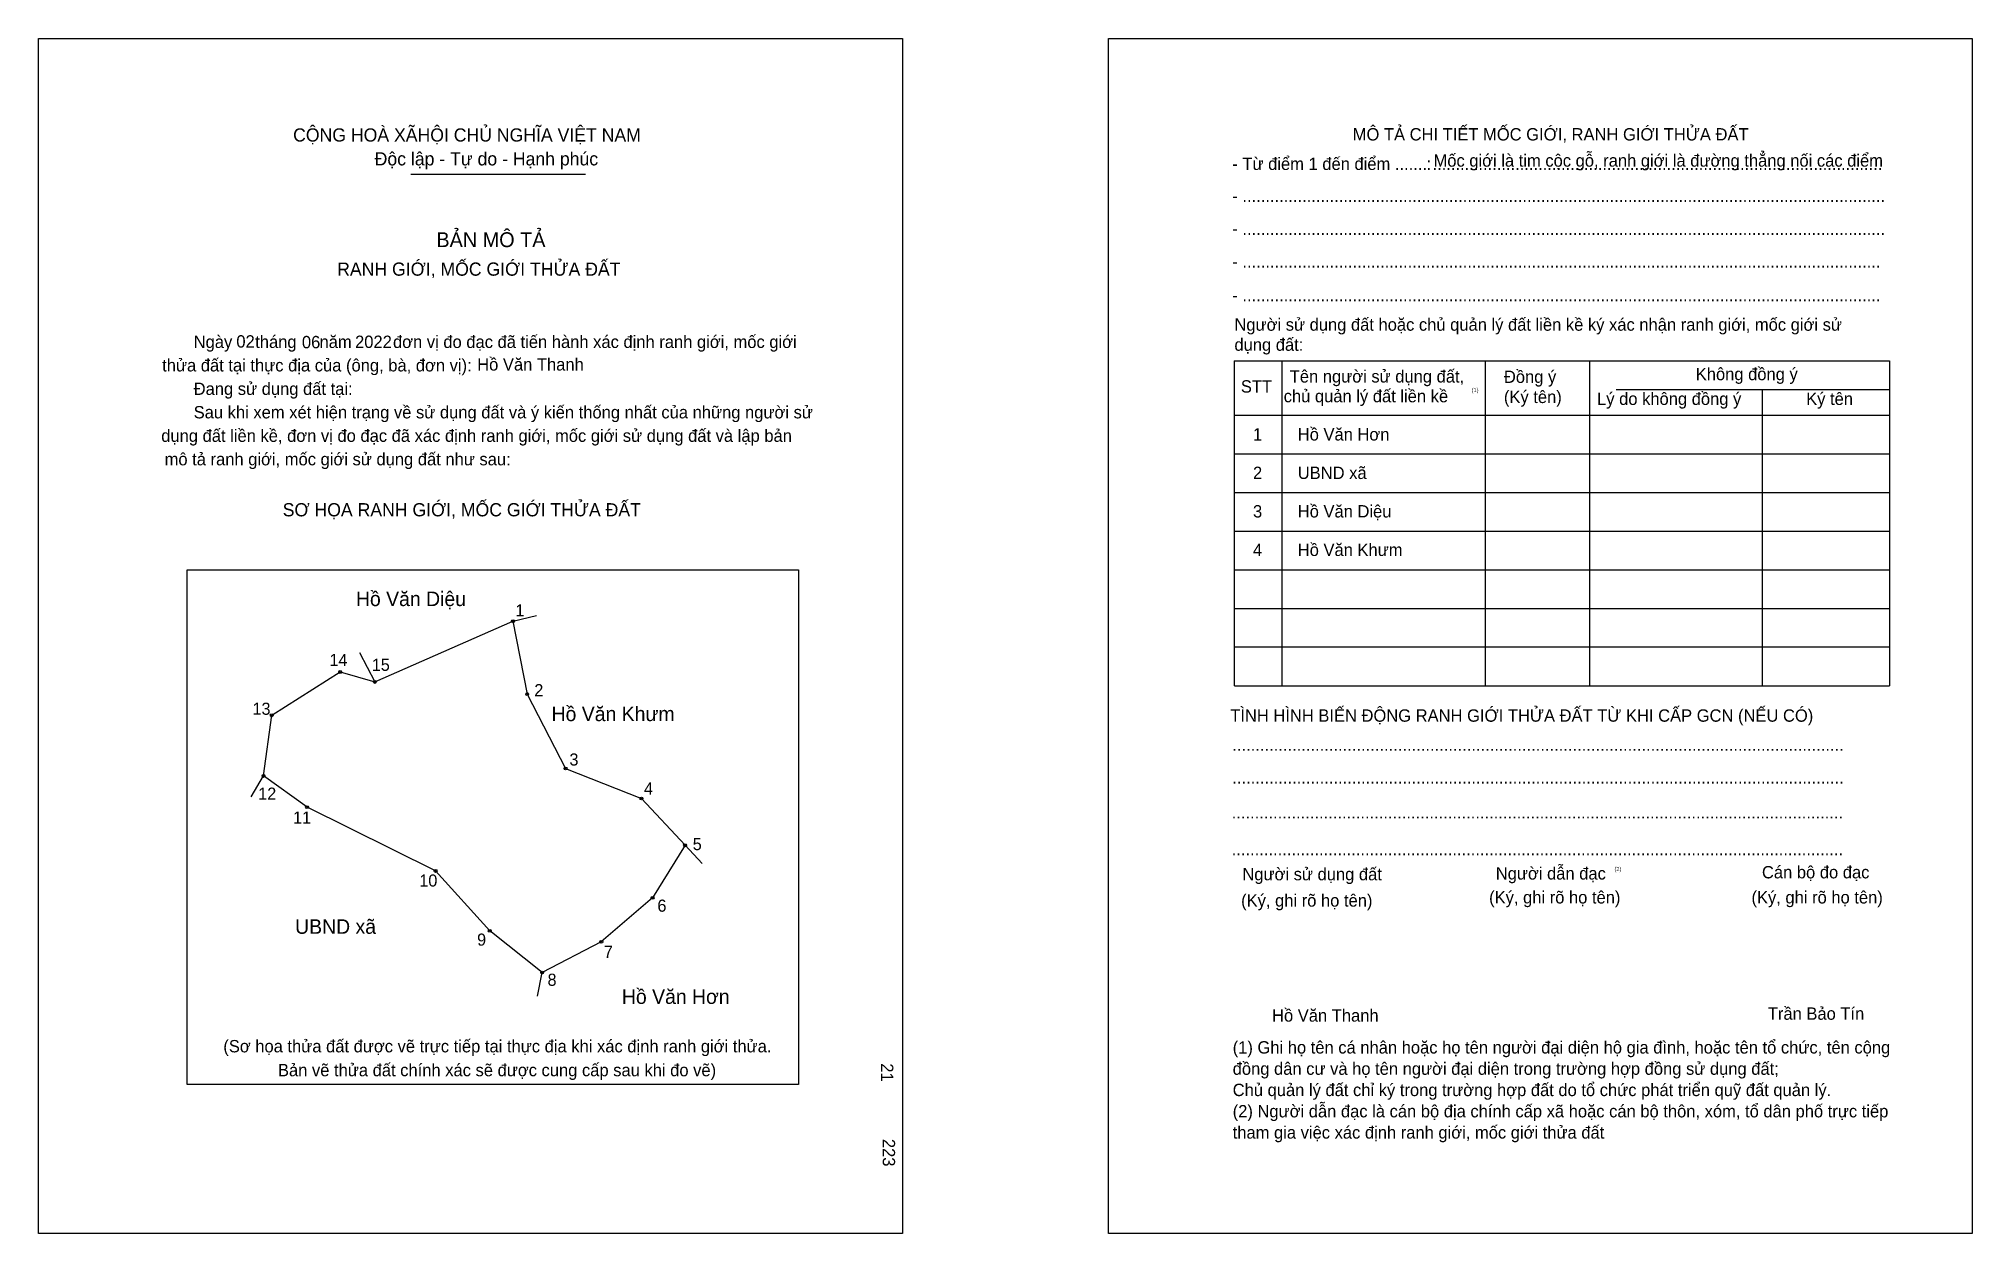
# Model space of a CAD drawing. Extents: x 546924 to 547381, y 1824283 to 1824565.
import ezdxf

# ---------------------------------------------------------------- set-up
doc = ezdxf.new("R2010")
doc.units = 0
for name, color, linetype in [('bmtKhungInTrang1', 7, 'Continuous'), ('bmtKhungInTrang2', 7, 'Continuous'), ('bmtNoiDung', 7, 'Continuous'), ('bmtTemplate', 7, 'Continuous'), ('CanhThua', 7, 'Continuous'), ('MocDinhThua', 7, 'Continuous'), ('RauThua', 7, 'Continuous'), ('SoHieuDinhThua', 7, 'Continuous'), ('TenChuLanCan', 7, 'Continuous')]:
    doc.layers.add(name, color=color, linetype=linetype)

msp = doc.modelspace()

# ---------------------------------------------------------------- linework, layer by layer
at = {"layer": 'bmtKhungInTrang1'}
msp.add_lwpolyline([(546924.18, 1824565.24), (547128.41, 1824565.24), (547128.41, 1824282.76), (546924.18, 1824282.76)], close=True, dxfattribs=at)
at = {"layer": 'bmtKhungInTrang2'}
msp.add_lwpolyline([(547177.12, 1824565.24), (547381.34, 1824565.24), (547381.34, 1824282.76), (547177.12, 1824282.76)], close=True, dxfattribs=at)
at = {"layer": 'bmtTemplate'}
for p, q in [((547012.19, 1824533.22), (547053.49, 1824533.22)), ((547218.09, 1824489.05), (547218.09, 1824412.25)), ((547266.13, 1824489.05), (547266.13, 1824412.25)), ((547290.84, 1824489.14), (547290.84, 1824412.25)), ((547361.79, 1824489.05), (547361.79, 1824412.25)), ((547297.11, 1824482.28), (547361.79, 1824482.28)), ((547206.89, 1824476.25), (547361.79, 1824476.25)), ((547206.89, 1824467.11), (547361.79, 1824467.11)), ((547206.89, 1824457.96), (547361.79, 1824457.96)), ((547206.89, 1824448.82), (547361.79, 1824448.82)), ((547206.89, 1824439.68), (547361.79, 1824439.68)), ((547206.89, 1824430.54), (547361.79, 1824430.54)), ((547206.89, 1824421.4), (547361.79, 1824421.4)), ((547206.89, 1824412.25), (547361.79, 1824412.25))]:
    msp.add_line(p, q, dxfattribs=at)
for points in [[(547206.79, 1824489.05), (547361.79, 1824489.05)], [(547206.79, 1824489.05), (547206.79, 1824412.25)], [(547331.64, 1824482.19), (547331.64, 1824412.25)]]:
    msp.add_lwpolyline(points, dxfattribs=at)
msp.add_lwpolyline([(546959.32, 1824317.94), (546959.32, 1824439.67), (547103.83, 1824439.67), (547103.83, 1824317.94)], close=True, dxfattribs=at)
at = {"layer": 'CanhThua'}
for p, q in [((547003.67, 1824413.14), (547036.31, 1824427.51)), ((547036.31, 1824427.51), (547039.67, 1824410.26)), ((546979.28, 1824405.26), (546995.46, 1824415.49)), ((546995.46, 1824415.49), (547003.67, 1824413.14)), ((547039.67, 1824410.26), (547048.77, 1824392.67)), ((546977.33, 1824390.92), (546979.28, 1824405.26)), ((546987.64, 1824383.53), (546977.33, 1824390.92)), ((547048.77, 1824392.67), (547066.69, 1824385.57)), ((547066.69, 1824385.57), (547077, 1824374.52)), ((547018.03, 1824368.46), (546987.64, 1824383.53)), ((547077, 1824374.52), (547069.32, 1824362.1)), ((547030.82, 1824354.29), (547018.03, 1824368.46)), ((547069.32, 1824362.1), (547057.21, 1824351.69)), ((547043.23, 1824344.43), (547030.82, 1824354.29)), ((547057.21, 1824351.69), (547043.23, 1824344.43))]:
    msp.add_line(p, q, dxfattribs=at)
at = {"layer": 'MocDinhThua'}
for centre in [(547036.31, 1824427.51), (546995.46, 1824415.49), (547003.67, 1824413.14), (547039.67, 1824410.26), (546979.28, 1824405.26), (546977.33, 1824390.92), (547048.77, 1824392.67), (547066.69, 1824385.57), (546987.64, 1824383.53), (547077, 1824374.52), (547018.03, 1824368.46), (547069.32, 1824362.1), (547030.82, 1824354.29), (547057.21, 1824351.69), (547043.23, 1824344.43)]:
    msp.add_circle(centre, 0.343, dxfattribs=at)
at = {"layer": 'RauThua'}
for p, q in [((547036.31, 1824427.51), (547041.86, 1824428.81)), ((547000.04, 1824420.13), (547003.67, 1824413.14)), ((546974.41, 1824385.97), (546977.33, 1824390.92)), ((547077, 1824374.52), (547081.05, 1824370.19)), ((547042.11, 1824338.85), (547043.23, 1824344.43))]:
    msp.add_line(p, q, dxfattribs=at)

# ---------------------------------------------------------------- texts
at = {"layer": 'bmtNoiDung'}
for s, height, p in [('02', 2.922, (546970.92, 1824492.19)), ('06', 2.922, (546986.42, 1824492.03)), ('2022', 2.922, (546998.99, 1824492.1)), ('Hồ Văn Thanh', 2.9221, (547027.86, 1824486.76)), ('1', 2.92, (547211.28, 1824470.22)), ('Hồ Văn Hơn ', 2.9221, (547221.86, 1824470.22)), ('2', 2.92, (547211.28, 1824461.12)), ('UBND xã ', 2.922, (547221.86, 1824461.12)), ('3', 2.92, (547211.28, 1824452.02)), ('Hồ Văn Diệu ', 2.9221, (547221.86, 1824452.02)), ('4', 2.92, (547211.28, 1824442.92)), ('Hồ Văn Khưm ', 2.9221, (547221.86, 1824442.92)), ('Hồ Văn Thanh', 2.9221, (547215.78, 1824332.82))]:
    msp.add_text(s, height=height, dxfattribs=at).set_placement(p)
for s, p in [('21', (547123.33, 1824322.97)), ('223', (547123.74, 1824305.09))]:
    msp.add_text(s, height=2.922, rotation=270, dxfattribs=at).set_placement(p)
at = {"layer": 'bmtTemplate'}
for s, height, p in [('CỘNG HOÀ XÃHỘI CHỦ NGHĨA VIỆT NAM', 3.117, (546984.34, 1824540.91)), ('MÔ TẢ CHI TIẾT MỐC GIỚI, RANH GIỚI THỬA ĐẤT', 2.921, (547234.86, 1824541.16)), ('Độc lập - Tự do - Hạnh phúc', 3.117, (547003.62, 1824535.27)), ('- Từ điểm 1 đến điểm .......', 2.921, (547206.39, 1824534.19)), (':', 2.92, (547252.28, 1824534.19)), ('Mốc giới là tim cộc gỗ, ranh giới là đường thẳng nối các điểm', 2.921, (547253.96, 1824534.97)), ('..................................................................................................', 2.921, (547253.72, 1824534.19)), ('- ............................................................................................................................................', 2.92104, (547206.39, 1824526.62)), ('BẢN MÔ TẢ', 3.507, (547018.21, 1824515.95)), ('- ............................................................................................................................................', 2.92104, (547206.39, 1824518.85)), ('RANH GIỚI, MỐC GIỚI THỬA ĐẤT', 3.117, (546994.76, 1824509.19)), ('- ...........................................................................................................................................', 2.92104, (547206.39, 1824511.08)), ('- ...........................................................................................................................................', 2.92104, (547206.39, 1824503.13)), ('Ngày     tháng     năm         đơn vị đo đạc đã tiến hành xác định ranh giới, mốc giới ', 2.9221, (546960.83, 1824492.1)), ('Người sử dụng đất hoặc chủ quản lý đất liền kề ký xác nhận ranh giới, mốc giới sử', 2.921, (547206.89, 1824496.18)), ('dụng đất:', 2.921, (547206.89, 1824491.43)), ('thửa đất tại thực địa của (ông, bà, đơn vị):', 2.9221, (546953.38, 1824486.55)), ('Tên người sử dụng đất,', 2.921, (547219.97, 1824483.93)), ('Đồng ý', 2.921, (547270.6, 1824483.84)), ('Không đồng ý', 2.921, (547315.96, 1824484.48)), ('Đang sử dụng đất tại:', 2.9221, (546960.83, 1824481)), ('STT', 2.921, (547208.41, 1824481.55)), ('chủ quản lý đất liền kề', 2.921, (547218.54, 1824479.26)), ('(1)', 0.974, (547262.96, 1824481.66)), ('(Ký tên)', 2.921, (547270.6, 1824479.08)), ('Lý do không đồng ý', 2.921, (547292.63, 1824478.63)), ('Ký tên', 2.921, (547342.06, 1824478.63)), ('Sau khi xem xét hiện trạng về sử dụng đất và ý kiến thống nhất của những người sử ', 2.9221, (546960.83, 1824475.45)), ('dụng đất liền kề, đơn vị đo đạc đã xác định ranh giới, mốc giới sử dụng đất và lập bản', 2.9221, (546953.16, 1824469.9)), ('mô tả ranh giới, mốc giới sử dụng đất như sau:', 2.9221, (546953.96, 1824464.35)), ('SƠ HỌA RANH GIỚI, MỐC GIỚI THỬA ĐẤT', 3.117, (546981.88, 1824452.29)), ('TÌNH HÌNH BIẾN ĐỘNG RANH GIỚI THỬA ĐẤT TỪ KHI CẤP GCN (NẾU CÓ)', 2.921, (547205.9, 1824403.73)), ('.....................................................................................................................................', 2.92542, (547206.39, 1824396.86)), ('.....................................................................................................................................', 2.92542, (547206.39, 1824389.08)), ('.....................................................................................................................................', 2.92542, (547206.24, 1824380.86)), ('.....................................................................................................................................', 2.92542, (547206.24, 1824372.17)), ('Người sử dụng đất', 2.921, (547208.77, 1824366.23)), ('Người dẫn đạc', 2.921, (547268.68, 1824366.41)), ('(2)', 0.974, (547296.74, 1824368.43)), ('Cán bộ đo đạc', 2.921, (547331.61, 1824366.69)), ('(Ký, ghi rõ họ tên)', 2.921, (547208.47, 1824360.01)), ('(Ký, ghi rõ họ tên)', 2.921, (547267.1, 1824360.75)), ('(Ký, ghi rõ họ tên)', 2.921, (547329.13, 1824360.75)), ('Trần Bảo Tín', 2.921, (547333, 1824333.26)), ('(Sơ họa thửa đất được vẽ trực tiếp tại thực địa khi xác định ranh giới thửa.', 2.9221, (546967.84, 1824325.55)), ('(1) Ghi họ tên cá nhân hoặc họ tên người đại diện hộ gia đình, hoặc tên tổ chức, tên cộng', 2.921, (547206.48, 1824325.27)), ('Bản vẽ thửa đất chính xác sẽ được cung cấp sau khi đo vẽ)', 2.9221, (546980.76, 1824319.9)), ('đồng dân cư và họ tên người đại diện trong trường hợp đồng sử dụng đất;', 2.921, (547206.48, 1824320.24)), ('Chủ quản lý đất chỉ ký trong trường hợp đất do tổ chức phát triển quỹ đất quản lý.', 2.921, (547206.48, 1824315.21)), ('(2) Người dẫn đạc là cán bộ địa chính cấp xã hoặc cán bộ thôn, xóm, tổ dân phố trực tiếp', 2.921, (547206.48, 1824310.18)), ('tham gia việc xác định ranh giới, mốc giới thửa đất', 2.921, (547206.48, 1824305.16))]:
    msp.add_text(s, height=height, dxfattribs=at).set_placement(p)
at = {"layer": 'SoHieuDinhThua'}
for s, height, p in [('1', 2.86, (547036.89, 1824428.62)), ('14', 2.861, (546992.93, 1824416.89)), ('15', 2.861, (547002.95, 1824415.76)), ('2', 2.86, (547041.37, 1824409.77)), ('13', 2.861, (546974.74, 1824405.37)), ('3', 2.86, (547049.67, 1824393.37)), ('12', 2.861, (546976.1, 1824385.29)), ('4', 2.86, (547067.29, 1824386.5)), ('11', 2.861, (546984.32, 1824379.64)), ('5', 2.86, (547078.82, 1824373.37)), ('10', 2.861, (547014.18, 1824364.75)), ('6', 2.86, (547070.47, 1824358.81)), ('9', 2.86, (547027.84, 1824350.78)), ('7', 2.86, (547057.8, 1824347.89)), ('8', 2.86, (547044.49, 1824341.28))]:
    msp.add_text(s, height=height, dxfattribs=at).set_placement(p)
at = {"layer": 'TenChuLanCan'}
for s, height, p in [('Hồ Văn Diệu', 3.4329, (546999.19, 1824431.07)), ('Hồ Văn Khưm', 3.4329, (547045.44, 1824403.87)), ('UBND xã', 3.433, (546984.81, 1824353.58)), ('Hồ Văn Hơn', 3.433, (547062.07, 1824337.01))]:
    msp.add_text(s, height=height, dxfattribs=at).set_placement(p)

doc.saveas('drawing.dxf')
